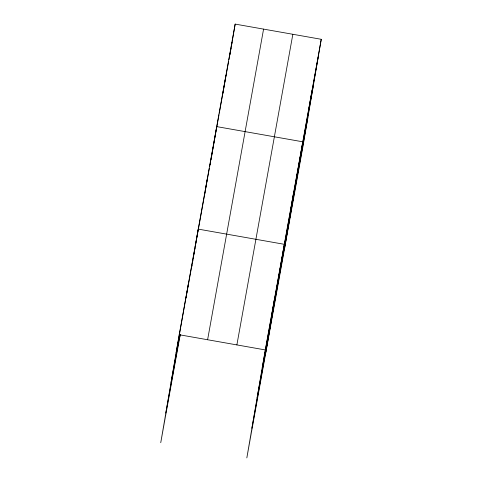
<?xml version="1.0" encoding="UTF-8"?>
<svg xmlns="http://www.w3.org/2000/svg" width="482" height="482" viewBox="0 0 482 482"><rect width="100%" height="100%" fill="white"/><g stroke="black" fill="none" stroke-linecap="round" stroke-linejoin="round"><path stroke-width="0.72" d="M321.253 39.295L265.287 349.926L246.832 457.9L302.798 147.269L321.253 39.295L235.168 24.1L179.202 334.731L160.747 442.705L180.172 334.894M188.721 281.922L180.732 327.17M179.774 337.087L180.154 334.863M191.842 266.504L192.095 265.022M192.348 263.54L192.981 259.828M193.234 258.346L193.487 256.864M193.74 255.382L195.011 247.965M204.368 195.975L207.465 177.864M210.182 164.736L210.435 163.253M211.068 159.548L211.327 158.066M211.58 156.578L213.225 146.944M213.604 144.721L216.701 126.609L302.786 141.804L284.326 249.778M222.841 93.466L225.938 75.355M229.414 57.78L229.667 56.298M229.92 54.815L231.059 48.14M231.312 46.658L232.071 42.211L228.908 59.786M232.197 41.488L235.168 24.1M271.703 315.228L274.8 297.117M265.859 352.288L284.314 244.314L198.235 229.113L195.138 247.224L195.403 245.76M290.453 211.17L293.55 193.059M308.92 108.661L312.017 90.55M176.111 352.842L180.467 328.64M186.022 297.834L195.005 247.959M195.662 244.296L205.031 192.312M205.296 190.848L209.381 168.152M209.646 166.688L219.015 114.698M219.28 113.234L223.365 90.538M223.63 89.074L228.643 61.25M171.038 382.497L179.629 334.821M165.814 413.05L179.955 334.574M207.609 339.744L263.576 29.113M236.879 344.913L292.845 34.282M262.19 368.037L318.156 57.406M257.123 397.692L313.089 87.061M251.899 428.245L307.865 117.614M179.202 334.731L265.287 349.926"/></g></svg>
